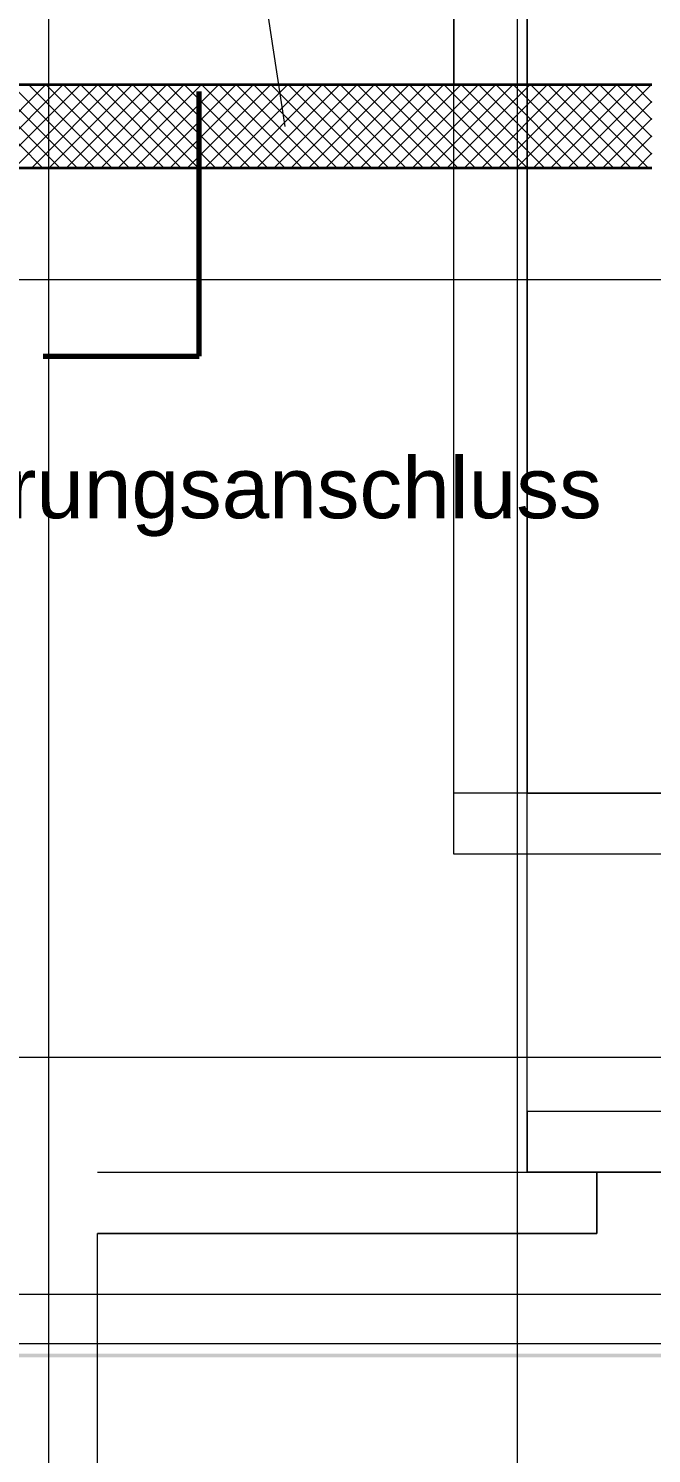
# Model space of a CAD drawing. Extents: x -1132 to 613, y -233 to 616.
# Drawn here: x -783.5 to -732.5, y -67 to 49.5 of the extents above; entities that cross this region are included whole.
import ezdxf
from ezdxf.lldxf.tags import DXFTag

# ---------------------------------------------------------------- set-up
doc = ezdxf.new("R2010")
doc.units = 0
doc.layers.get('0').update_dxf_attribs({"lineweight": 13})
for name, color, linetype, lineweight in [('A-DETL-____-HDLN', 7, '_Verdeckte Linien_', 9), ('A-DETL-GENF-HDLN', 7, '_Verdeckte Linien_', 9), ('A-FLOR-____-MCUT', 7, 'Continuous', 35), ('A-FLOR-____-OTLN', 7, 'Continuous', 9), ('A-FLOR-____-OVHD', 7, 'Strichpunkt - Fein', 9), ('S-GRID-____-OTLN', 7, 'Continuous', 5)]:
    doc.layers.add(name, color=color, linetype=linetype, lineweight=lineweight)
for name, color, linetype, lineweight, true_color in [('EL01_WAN_Blitzschutz Text', 1, 'Continuous', 13, 0xff0000), ('EL01_WAN_Leitung_Potentialausgleich', 1, 'fein_strichliert', 13, 0xff0000), ('G-____-____-SYMB', 7, 'Strichpunkt - Weit', 5, 0x008080)]:
    doc.layers.add(name, color=color, linetype=linetype, lineweight=lineweight, true_color=true_color)
doc.styles.get("Standard").update_dxf_attribs({"font": 'arial.ttf'})
tags = doc.linetypes.add('_Rasterlinie_', pattern=[0.375, 0.2, -0.05, 0.075, -0.05]).pattern_tags.tags
tags[10:11] = [DXFTag(74, 4), DXFTag(75, 0), DXFTag(340, '0'), DXFTag(46, 1.0), DXFTag(50, 0.0), DXFTag(44, 0.0), DXFTag(45, 0.0)]
tags[8:9] = [DXFTag(74, 4), DXFTag(75, 0), DXFTag(340, '0'), DXFTag(46, 1.0), DXFTag(50, 0.0), DXFTag(44, 0.0), DXFTag(45, 0.0)]
tags[6:7] = [DXFTag(74, 4), DXFTag(75, 0), DXFTag(340, '0'), DXFTag(46, 1.0), DXFTag(50, 0.0), DXFTag(44, 0.0), DXFTag(45, 0.0)]
tags[4:5] = [DXFTag(74, 4), DXFTag(75, 0), DXFTag(340, '0'), DXFTag(46, 1.0), DXFTag(50, 0.0), DXFTag(44, 0.0), DXFTag(45, 0.0)]
tags = doc.linetypes.add('_Schnittlinie_', pattern=[0.3, 0.15, -0.05, 0.05, -0.05]).pattern_tags.tags
tags[10:11] = [DXFTag(74, 4), DXFTag(75, 0), DXFTag(340, '0'), DXFTag(46, 1.0), DXFTag(50, 0.0), DXFTag(44, 0.0), DXFTag(45, 0.0)]
tags[8:9] = [DXFTag(74, 4), DXFTag(75, 0), DXFTag(340, '0'), DXFTag(46, 1.0), DXFTag(50, 0.0), DXFTag(44, 0.0), DXFTag(45, 0.0)]
tags[6:7] = [DXFTag(74, 4), DXFTag(75, 0), DXFTag(340, '0'), DXFTag(46, 1.0), DXFTag(50, 0.0), DXFTag(44, 0.0), DXFTag(45, 0.0)]
tags[4:5] = [DXFTag(74, 4), DXFTag(75, 0), DXFTag(340, '0'), DXFTag(46, 1.0), DXFTag(50, 0.0), DXFTag(44, 0.0), DXFTag(45, 0.0)]
tags = doc.linetypes.add('_Verdeckte Linien_', pattern=[0.15, 0.1, -0.05]).pattern_tags.tags
tags[6:7] = [DXFTag(74, 4), DXFTag(75, 0), DXFTag(340, '0'), DXFTag(46, 1.0), DXFTag(50, 0.0), DXFTag(44, 0.0), DXFTag(45, 0.0)]
tags[4:5] = [DXFTag(74, 4), DXFTag(75, 0), DXFTag(340, '0'), DXFTag(46, 1.0), DXFTag(50, 0.0), DXFTag(44, 0.0), DXFTag(45, 0.0)]
tags = doc.linetypes.add('fein_strichliert', pattern=[4, 1, -2, 1]).pattern_tags.tags
tags[8:9] = [DXFTag(74, 4), DXFTag(75, 0), DXFTag(340, '0'), DXFTag(46, 0.0), DXFTag(50, 0.0), DXFTag(44, 0.0), DXFTag(45, 0.0)]
tags[6:7] = [DXFTag(74, 4), DXFTag(75, 0), DXFTag(340, '0'), DXFTag(46, 0.0), DXFTag(50, 0.0), DXFTag(44, 0.0), DXFTag(45, 0.0)]
tags[4:5] = [DXFTag(74, 4), DXFTag(75, 0), DXFTag(340, '0'), DXFTag(46, 0.0), DXFTag(50, 0.0), DXFTag(44, 0.0), DXFTag(45, 0.0)]
tags = doc.linetypes.add('Strichpunkt - Fein', pattern=[0.2, 0.1, -0.05, 0, -0.05]).pattern_tags.tags
tags[10:11] = [DXFTag(74, 4), DXFTag(75, 0), DXFTag(340, '0'), DXFTag(46, 1.0), DXFTag(50, 0.0), DXFTag(44, 0.0), DXFTag(45, 0.0)]
tags[8:9] = [DXFTag(74, 4), DXFTag(75, 0), DXFTag(340, '0'), DXFTag(46, 1.0), DXFTag(50, 0.0), DXFTag(44, 0.0), DXFTag(45, 0.0)]
tags[6:7] = [DXFTag(74, 4), DXFTag(75, 0), DXFTag(340, '0'), DXFTag(46, 1.0), DXFTag(50, 0.0), DXFTag(44, 0.0), DXFTag(45, 0.0)]
tags[4:5] = [DXFTag(74, 4), DXFTag(75, 0), DXFTag(340, '0'), DXFTag(46, 1.0), DXFTag(50, 0.0), DXFTag(44, 0.0), DXFTag(45, 0.0)]
tags = doc.linetypes.add('Strichpunkt - Weit', pattern=[0.5, 0.2, -0.15, 0, -0.15]).pattern_tags.tags
tags[10:11] = [DXFTag(74, 4), DXFTag(75, 0), DXFTag(340, '0'), DXFTag(46, 1.0), DXFTag(50, 0.0), DXFTag(44, 0.0), DXFTag(45, 0.0)]
tags[8:9] = [DXFTag(74, 4), DXFTag(75, 0), DXFTag(340, '0'), DXFTag(46, 1.0), DXFTag(50, 0.0), DXFTag(44, 0.0), DXFTag(45, 0.0)]
tags[6:7] = [DXFTag(74, 4), DXFTag(75, 0), DXFTag(340, '0'), DXFTag(46, 1.0), DXFTag(50, 0.0), DXFTag(44, 0.0), DXFTag(45, 0.0)]
tags[4:5] = [DXFTag(74, 4), DXFTag(75, 0), DXFTag(340, '0'), DXFTag(46, 1.0), DXFTag(50, 0.0), DXFTag(44, 0.0), DXFTag(45, 0.0)]

# ---------------------------------------------------------------- blocks, each defined once
blk = doc.blocks.new('Referenz-A0UJ2EK7XE', base_point=(-1124.08, -162.87))
at = {"layer": 'A-DETL-____-HDLN', "color": 0, "linetype": '_Verdeckte Linien_', "ltscale": 0.13}
for p, q in [((-742.71, -44.02), (-742.71, 207.38)), ((-743.51, 140.98), (-743.51, -83.02)), ((-748.71, -18.02), (-748.71, 117.58)), ((-742.71, 115.09), (-742.71, -13.02)), ((-644.41, -13.02), (-748.71, -13.02)), ((-742.71, -13.02), (-644.41, -13.02)), ((-649.41, -18.02), (-748.71, -18.02)), ((-742.71, -39.02), (-742.71, -44.02)), ((-742.71, -39.02), (-691.01, -39.02)), ((-777.81, -44.02), (-737.01, -44.02)), ((-748.71, -44.02), (-696.01, -44.02)), ((-737.01, -44.02), (-742.71, -44.02)), ((-696.01, -44.02), (-742.71, -44.02)), ((-737.01, -49.02), (-737.01, -44.02)), ((-737.01, -44.02), (-737.01, -47.62)), ((-737.01, -44.02), (-737.01, -49.02)), ((-777.81, -159.1), (-777.81, -49.02)), ((-777.81, -49.02), (-737.01, -49.02)), ((-737.01, -49.02), (-777.81, -49.02))]:
    blk.add_line(p, q, dxfattribs=at)
at = {"layer": 'A-DETL-GENF-HDLN', "color": 0, "linetype": '_Verdeckte Linien_', "ltscale": 0.13}
blk.add_line((-789.06, 216.38), (-762.51, 41.5), dxfattribs=at)
at = {"layer": 'A-FLOR-____-MCUT', "color": 0, "linetype": 'Continuous', "ltscale": 0.35}
for p, q in [((-732.51, 44.89), (-845.61, 44.89)), ((-845.61, 38.12), (-732.51, 38.12))]:
    blk.add_line(p, q, dxfattribs=at)
at = {"layer": 'A-FLOR-____-OTLN', "color": 0, "linetype": 'Continuous', "ltscale": 0.13}
for p, q in [((-748.71, 140.78), (-748.71, 44.89)), ((-782.31, 38.12), (-789.08, 44.89)), ((-788.85, 38.12), (-782.07, 44.89)), ((-780.9, 38.12), (-787.67, 44.89)), ((-787.43, 38.12), (-780.66, 44.89)), ((-779.48, 38.12), (-786.26, 44.89)), ((-786.02, 38.12), (-779.25, 44.89)), ((-778.07, 38.12), (-784.84, 44.89)), ((-784.61, 38.12), (-777.83, 44.89)), ((-776.65, 38.12), (-783.43, 44.89)), ((-783.19, 38.12), (-776.42, 44.89)), ((-775.24, 38.12), (-782.01, 44.89)), ((-781.78, 38.12), (-775, 44.89)), ((-773.83, 38.12), (-780.6, 44.89)), ((-780.36, 38.12), (-773.59, 44.89)), ((-772.41, 38.12), (-779.18, 44.89)), ((-778.95, 38.12), (-772.17, 44.89)), ((-771, 38.12), (-777.77, 44.89)), ((-777.53, 38.12), (-770.76, 44.89)), ((-769.58, 38.12), (-776.36, 44.89)), ((-776.12, 38.12), (-769.35, 44.89)), ((-768.17, 38.12), (-774.94, 44.89)), ((-774.71, 38.12), (-767.93, 44.89)), ((-766.75, 38.12), (-773.53, 44.89)), ((-773.29, 38.12), (-766.52, 44.89)), ((-765.34, 38.12), (-772.11, 44.89)), ((-771.88, 38.12), (-765.1, 44.89)), ((-763.93, 38.12), (-770.7, 44.89)), ((-770.46, 38.12), (-763.69, 44.89)), ((-762.51, 38.12), (-769.29, 44.89)), ((-769.05, 38.12), (-762.28, 44.89)), ((-761.1, 38.12), (-767.87, 44.89)), ((-767.63, 38.12), (-760.86, 44.89)), ((-759.68, 38.12), (-766.46, 44.89)), ((-766.22, 38.12), (-759.45, 44.89)), ((-758.27, 38.12), (-765.04, 44.89)), ((-764.81, 38.12), (-758.03, 44.89)), ((-756.85, 38.12), (-763.63, 44.89)), ((-763.39, 38.12), (-756.62, 44.89)), ((-755.44, 38.12), (-762.21, 44.89)), ((-761.98, 38.12), (-755.2, 44.89)), ((-754.03, 38.12), (-760.8, 44.89)), ((-760.56, 38.12), (-753.79, 44.89)), ((-752.61, 38.12), (-759.39, 44.89)), ((-759.15, 38.12), (-752.38, 44.89)), ((-751.2, 38.12), (-757.97, 44.89)), ((-757.74, 38.12), (-750.96, 44.89)), ((-749.78, 38.12), (-756.56, 44.89)), ((-756.32, 38.12), (-749.55, 44.89)), ((-748.37, 38.12), (-755.14, 44.89)), ((-754.91, 38.12), (-748.13, 44.89)), ((-746.96, 38.12), (-753.73, 44.89)), ((-753.49, 38.12), (-746.72, 44.89)), ((-745.54, 38.12), (-752.31, 44.89)), ((-752.08, 38.12), (-745.3, 44.89)), ((-744.13, 38.12), (-750.9, 44.89)), ((-750.66, 38.12), (-743.89, 44.89)), ((-742.71, 38.12), (-749.49, 44.89)), ((-749.25, 38.12), (-742.48, 44.89)), ((-741.3, 38.12), (-748.07, 44.89)), ((-747.84, 38.12), (-741.06, 44.89)), ((-739.88, 38.12), (-746.66, 44.89)), ((-746.42, 38.12), (-739.65, 44.89)), ((-738.47, 38.12), (-745.24, 44.89)), ((-745.01, 38.12), (-738.23, 44.89)), ((-737.06, 38.12), (-743.83, 44.89)), ((-743.59, 38.12), (-736.82, 44.89)), ((-735.64, 38.12), (-742.42, 44.89)), ((-742.18, 38.12), (-735.41, 44.89)), ((-734.23, 38.12), (-741, 44.89)), ((-740.76, 38.12), (-733.99, 44.89)), ((-732.81, 38.12), (-739.59, 44.89)), ((-739.35, 38.12), (-732.58, 44.89)), ((-732.51, 39.23), (-738.17, 44.89)), ((-732.51, 40.64), (-736.76, 44.89)), ((-732.51, 42.06), (-735.34, 44.89)), ((-732.51, 43.47), (-733.93, 44.89)), ((-737.94, 38.12), (-732.51, 43.55)), ((-736.52, 38.12), (-732.51, 42.14)), ((-735.11, 38.12), (-732.51, 40.72)), ((-733.69, 38.12), (-732.51, 39.31))]:
    blk.add_line(p, q, dxfattribs=at)
at = {"layer": 'A-FLOR-____-OVHD', "color": 0, "linetype": 'Strichpunkt - Fein', "ltscale": 0.13}
for p, q in [((-727.51, -54.02), (-854.61, -54.02)), ((-854.61, -58.02), (-723.51, -58.02))]:
    blk.add_line(p, q, dxfattribs=at)
at = {"layer": 'G-____-____-SYMB', "color": 0, "linetype": '_Schnittlinie_', "lineweight": 70, "ltscale": 0.7}
for p, q in [((-769.51, 22.72), (-769.51, 44.36)), ((-782.26, 22.72), (-769.51, 22.72))]:
    blk.add_line(p, q, dxfattribs=at)
at = {"layer": 'S-GRID-____-OTLN', "color": 0, "linetype": '_Rasterlinie_', "ltscale": 0.13}
for p, q in [((-781.81, -159.1), (-781.81, 585.98)), ((-1115.8, 28.98), (95.18, 28.98)), ((-1115.8, -34.62), (95.18, -34.62))]:
    blk.add_line(p, q, dxfattribs=at)
blk = doc.blocks.new('Bauteilbeschriftung-A0UJ2EKTXE', base_point=(-840.66, 9.46))
at = {"color": 0, "linetype": 'ByBlock', "lineweight": -2, "ltscale": 0.13, "insert": (-840.66, 14.46), "char_height": 5, "attachment_point": 1}
blk.add_mtext('{\\fArial;Bodenpfahl Armierungsanschluss }', dxfattribs=at)

msp = doc.modelspace()

# ---------------------------------------------------------------- linework, layer by layer
at = {"layer": 'EL01_WAN_Leitung_Potentialausgleich', "linetype": 'ByBlock', "ltscale": 0.13}
for points in [[(-540.9, -59.17), (-1115.8, -59.17), (-540.9, -58.87)], [(-1115.8, -59.17), (-540.9, -58.87), (-1115.8, -58.87)], [(-540.9, -58.87), (-1115.8, -58.87), (-1115.8, -58.87)], [(-540.9, -59.17), (-540.9, -59.17), (-1115.8, -59.17)]]:
    msp.add_solid(points, dxfattribs=at)

# ---------------------------------------------------------------- block references
at = {"color": 9, "lineweight": 25, "ltscale": 0.25, "true_color": 0xc0c0c0}
msp.add_blockref('Referenz-A0UJ2EK7XE', (-1124.08, -162.87), dxfattribs=at)
at = {"layer": 'EL01_WAN_Blitzschutz Text', "linetype": 'ByBlock', "ltscale": 0.13}
msp.add_blockref('Bauteilbeschriftung-A0UJ2EKTXE', (-840.66, 9.46), dxfattribs=at)

doc.saveas('drawing.dxf')
